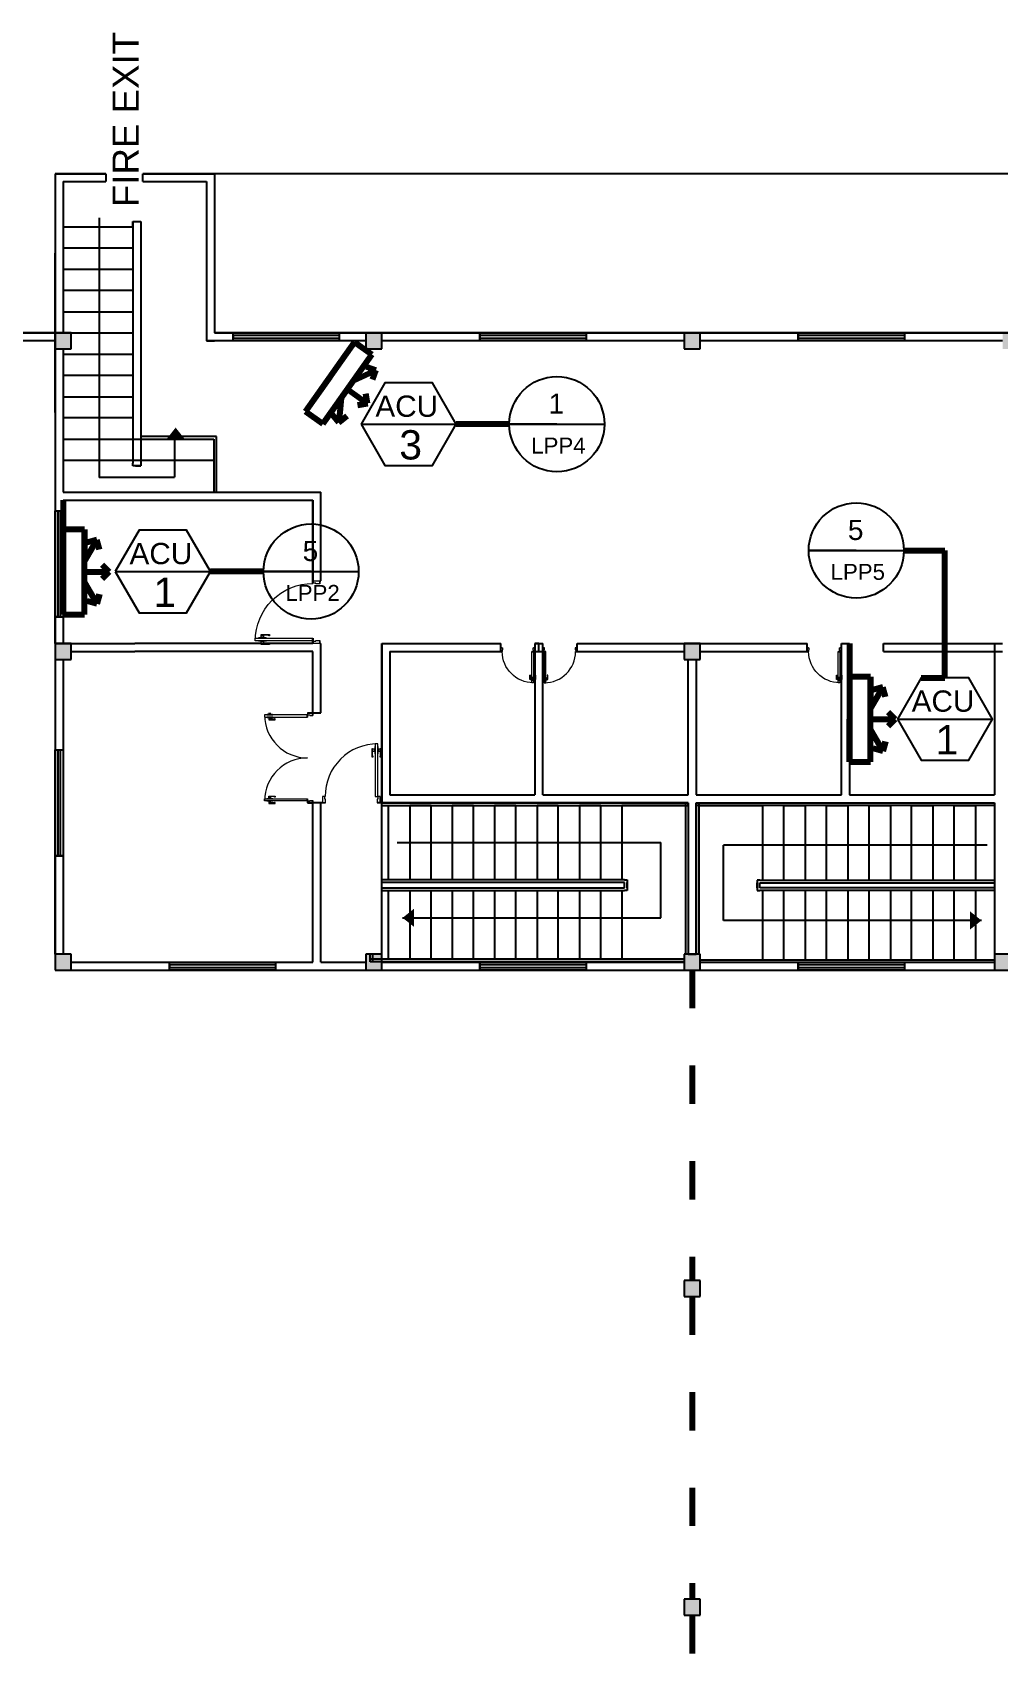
# Model space of a CAD drawing. Header units: millimetres. Extents: x 3339 to 2017737, y 4955 to 2748989.
# Drawn here: x 1644419 to 1662611, y 1700924 to 1731803 of the extents above; entities that cross this region are included whole.
import ezdxf

# ---------------------------------------------------------------- set-up
doc = ezdxf.new("R2010")
doc.units = ezdxf.units.MM
doc.header["$LTSCALE"] = 30
doc.linetypes.add('ACAD_ISO03W100', pattern=[30, 12, -18])
for name, color, linetype, lineweight in [('A-DETL-GENF', 92, 'Continuous', 13), ('A-DOOR', 31, 'Continuous', 13), ('T-WAL', 4, 'Continuous', 5)]:
    doc.layers.add(name, color=color, linetype=linetype, lineweight=lineweight)
doc.styles.get("Standard").update_dxf_attribs({"font": 'arial.ttf'})

# ---------------------------------------------------------------- blocks, each defined once
blk = doc.blocks.new('D4')
at = {"layer": 'A-DETL-GENF'}
for p, q in [((-1072, -29), (-1072, -112)), ((-1052, -29), (-1072, -29)), ((-1060, -41), (-1072, -30)), ((-1072, -112), (-1060, -112)), ((-1059, -112), (-1072, -112)), ((-1072, -112), (-1072, -150)), ((-1072, -150), (-1059, -150)), ((-1060, -112), (-1060, -41)), ((-1060, -41), (-1052, -41)), ((-1059, -150), (-1059, -112)), ((-1059, -115), (-1059, -147)), ((-1027, -115), (-1059, -115)), ((-1059, -147), (-1027, -147)), ((-1052, -41), (-1052, -29)), ((-1021, -74), (-1027, -80)), ((-1027, -80), (-1027, -182)), ((-1027, -147), (-1027, -115)), ((-1027, -182), (-1021, -188)), ((-1021, -188), (-1021, -74)), ((-974, -80), (-981, -74)), ((-981, -74), (-981, -188)), ((-981, -188), (-974, -182)), ((-974, -182), (-974, -80)), ((-943, -115), (-974, -115)), ((-974, -115), (-974, -147)), ((-974, -147), (-943, -147)), ((-930, -29), (-949, -29)), ((-949, -29), (-949, -41)), ((-949, -41), (-941, -41)), ((-943, -112), (-943, -150)), ((-930, -112), (-943, -112)), ((-943, -147), (-943, -115)), ((-943, -150), (-930, -150)), ((-941, -41), (-930, -30)), ((-941, -41), (-941, -112)), ((-941, -112), (-930, -112)), ((-930, -112), (-930, -29)), ((-930, -150), (-930, -112))]:
    blk.add_line(p, q, dxfattribs=at)
at = {"layer": 'A-DOOR', "lineweight": 18}
for p, q in [((-1059, 683), (-1024, 683)), ((-1014, 683), (-1059, 683)), ((-1059, 683), (-1059, 583)), ((-1059, 583), (-1024, 583)), ((-1024, 583), (-1024, 626)), ((-1024, 626), (-1014, 626)), ((-981, 583), (-1021, 583)), ((-1021, 583), (-1021, -231)), ((-1014, 626), (-1014, 683)), ((-981, -231), (-981, 583)), ((-169, 683), (-214, 683)), ((-214, 683), (-214, 626)), ((-214, 626), (-204, 626)), ((-204, 683), (-169, 683)), ((-204, 626), (-204, 583)), ((-204, 583), (-169, 583)), ((-169, 583), (-169, 683)), ((-1021, -231), (-981, -231))]:
    blk.add_line(p, q, dxfattribs=at)
at = {"layer": 'A-DOOR'}
blk.add_arc((-1021, 583), 814, 270, 0, dxfattribs=at)

msp = doc.modelspace()

# ---------------------------------------------------------------- hatches: boundary and pattern name
at = {"true_color": 0xf8d731}
h = msp.add_hatch(color=40, dxfattribs=at)
h.dxf.hatch_style = 1
h.paths.add_polyline_path([(1645144.084, 1726148.947), (1644994.084, 1726148.947), (1644844.084, 1726148.947), (1644844.084, 1725848.947), (1645144.084, 1725848.947)])
h.paths.add_polyline_path([(1650994.084, 1726148.947), (1650844.084, 1726148.947), (1650694.084, 1726148.947), (1650694.084, 1725998.947), (1650694.084, 1725848.947), (1650994.084, 1725848.947)])
h.paths.add_polyline_path([(1656994.084, 1726148.947), (1656844.084, 1726148.947), (1656694.084, 1726148.947), (1656694.084, 1725998.947), (1656694.084, 1725848.947), (1656994.084, 1725848.947)])
h.paths.add_polyline_path([(1656994.084, 1720298.947), (1656844.084, 1720298.947), (1656694.084, 1720298.947), (1656694.084, 1720148.947), (1656694.084, 1719998.947), (1656994.084, 1719998.947)])
h.paths.add_polyline_path([(1662994.084, 1726148.947), (1662844.084, 1726148.947), (1662694.084, 1726148.947), (1662694.084, 1725998.947), (1662694.084, 1725848.947), (1662994.084, 1725848.947)])
h.paths.add_polyline_path([(1668844.084, 1726148.947), (1668694.084, 1726148.947), (1668544.084, 1726148.947), (1668544.084, 1725998.947), (1668544.084, 1725848.947), (1668844.084, 1725848.947)])
h.paths.add_polyline_path([(1671994.084, 1726148.947), (1671844.084, 1726148.947), (1671694.084, 1726148.947), (1671694.084, 1725848.947), (1671994.084, 1725848.947)])
h.paths.add_polyline_path([(1677844.084, 1726148.947), (1677694.084, 1726148.947), (1677544.084, 1726148.947), (1677544.084, 1725998.947), (1677544.084, 1725848.947), (1677844.084, 1725848.947)])
h.paths.add_polyline_path([(1677844.084, 1720298.947), (1677694.084, 1720298.947), (1677544.084, 1720298.947), (1677544.084, 1720148.947), (1677544.084, 1719998.947), (1677844.084, 1719998.947)])
h.paths.add_polyline_path([(1668844.084, 1714448.947), (1668694.084, 1714448.947), (1668544.084, 1714448.947), (1668544.084, 1714298.947), (1668544.084, 1714148.947), (1668844.084, 1714148.947)])
h.paths.add_polyline_path([(1662844.084, 1714448.947), (1662694.084, 1714448.947), (1662544.084, 1714448.947), (1662544.084, 1714298.947), (1662544.084, 1714148.947), (1662844.084, 1714148.947)])
h.paths.add_polyline_path([(1656994.084, 1714448.947), (1656844.084, 1714448.947), (1656694.084, 1714448.947), (1656694.084, 1714148.947), (1656994.084, 1714148.947)])
h.paths.add_polyline_path([(1650994.084, 1714448.947), (1650844.084, 1714448.947), (1650694.084, 1714448.947), (1650694.084, 1714298.947), (1650694.084, 1714148.947), (1650994.084, 1714148.947)])
h.paths.add_polyline_path([(1645144.084, 1714448.947), (1644994.084, 1714448.947), (1644844.084, 1714448.947), (1644844.084, 1714298.947), (1644844.084, 1714148.947), (1645144.084, 1714148.947)])
h.paths.add_polyline_path([(1645144.084, 1720298.947), (1644994.084, 1720298.947), (1644844.084, 1720298.947), (1644844.084, 1720148.947), (1644844.084, 1719998.947), (1645144.084, 1719998.947)])
at = {"true_color": 0xcd2027}
h = msp.add_hatch(color=242, dxfattribs=at)
h.dxf.hatch_style = 1
h.paths.add_polyline_path([(1647111.465, 1724317.658), (1647111.465, 1724366.229), (1647281.465, 1724152.515), (1647111.465, 1724152.515)])
h.paths.add_polyline_path([(1647111.465, 1724366.229), (1647111.465, 1724317.658), (1647111.465, 1724152.515), (1646941.465, 1724152.515)])
h = msp.add_hatch(color=242, dxfattribs=at)
h.dxf.hatch_style = 1
h.paths.add_polyline_path([(1651436.942, 1715133.057), (1651388.371, 1715133.057), (1651602.085, 1714963.057), (1651602.085, 1715133.057)])
h.paths.add_polyline_path([(1651388.371, 1715133.057), (1651436.942, 1715133.057), (1651602.085, 1715133.057), (1651602.085, 1715303.057)])
h = msp.add_hatch(color=242, dxfattribs=at)
h.dxf.hatch_style = 1
h.paths.add_polyline_path([(1662246.751, 1715083.057), (1662295.323, 1715083.057), (1662081.608, 1714913.057), (1662081.608, 1715083.057)])
h.paths.add_polyline_path([(1662295.323, 1715083.057), (1662246.751, 1715083.057), (1662081.608, 1715083.057), (1662081.608, 1715253.057)])
at = {"lineweight": 211, "ltscale": 5, "true_color": 0xf8d731}
h = msp.add_hatch(color=40, dxfattribs=at)
h.dxf.hatch_style = 1
h.paths.add_polyline_path([(1656995.26, 1708298.947), (1656845.26, 1708298.947), (1656695.26, 1708298.947), (1656695.26, 1708148.947), (1656695.26, 1707998.947), (1656995.26, 1707998.947)])
h.paths.add_polyline_path([(1656996.437, 1702298.947), (1656846.437, 1702298.947), (1656696.437, 1702298.947), (1656696.437, 1702148.947), (1656696.437, 1701998.947), (1656996.437, 1701998.947)])
h.paths.add_polyline_path([(1656997.613, 1696298.947), (1656847.613, 1696298.947), (1656697.613, 1696298.947), (1656697.613, 1696148.947), (1656697.613, 1695998.947), (1656997.613, 1695998.947)])
h.paths.add_polyline_path([(1656998.789, 1690298.947), (1656848.789, 1690298.947), (1656698.789, 1690298.947), (1656698.789, 1690148.947), (1656698.789, 1689998.947), (1656998.789, 1689998.947)])
h.paths.add_polyline_path([(1656999.966, 1684298.947), (1656849.966, 1684298.947), (1656699.966, 1684298.947), (1656699.966, 1684148.947), (1656699.966, 1683998.947), (1656999.966, 1683998.947)])
h.paths.add_polyline_path([(1657001.142, 1678298.947), (1656851.142, 1678298.947), (1656701.142, 1678298.947), (1656701.142, 1678148.947), (1656701.142, 1677998.947), (1657001.142, 1677998.947)])
h.paths.add_polyline_path([(1657002.319, 1672298.947), (1656852.319, 1672298.947), (1656702.319, 1672298.947), (1656702.319, 1672148.947), (1656702.319, 1671998.947), (1657002.319, 1671998.947)])
h.paths.add_polyline_path([(1657003.495, 1666298.947), (1656853.495, 1666298.947), (1656703.495, 1666298.947), (1656703.495, 1665998.947), (1657003.495, 1665998.947)])

# ---------------------------------------------------------------- linework, layer by layer
for p, q in [((1645794.084, 1729148.947), (1644844.084, 1729148.947)), ((1644844.084, 1729148.947), (1644844.084, 1727648.947)), ((1644844.084, 1729148.947), (1645794.084, 1729148.947)), ((1644844.084, 1729148.947), (1645794.084, 1729148.947)), ((1644994.084, 1729148.947), (1645794.084, 1729148.947)), ((1644994.084, 1728998.947), (1644994.084, 1727648.947)), ((1644994.084, 1728998.947), (1645794.084, 1728998.947)), ((1645794.084, 1729148.947), (1645794.084, 1728998.947)), ((1666844.084, 1729148.947), (1646494.084, 1729148.947)), ((1646494.084, 1729148.947), (1646844.084, 1729148.947)), ((1646494.084, 1729148.947), (1647844.084, 1729148.947)), ((1646494.084, 1728998.947), (1646494.084, 1729148.947)), ((1646494.084, 1728998.947), (1647694.084, 1728998.947)), ((1647694.084, 1728998.947), (1647694.084, 1726148.947)), ((1647844.084, 1729148.947), (1647844.084, 1726148.947)), ((1644844.084, 1724648.947), (1644844.084, 1727648.947)), ((1644844.084, 1727648.947), (1644844.084, 1726148.947)), ((1644994.084, 1727648.947), (1644994.084, 1726148.947)), ((1645144.084, 1726148.947), (1635844.084, 1726148.947)), ((1641844.084, 1726148.947), (1644844.084, 1726148.947)), ((1644844.084, 1726148.947), (1644844.084, 1724648.947)), ((1644844.084, 1726148.947), (1645144.084, 1726148.947)), ((1644844.084, 1726148.947), (1644844.084, 1714148.947)), ((1644844.084, 1726148.947), (1644844.084, 1725848.947)), ((1645144.084, 1726148.947), (1644844.084, 1726148.947)), ((1644844.084, 1726148.947), (1644844.084, 1725998.947)), ((1644844.084, 1726148.947), (1644844.084, 1720148.947)), ((1644844.084, 1726148.947), (1644844.084, 1720298.947)), ((1644844.084, 1726148.947), (1644844.084, 1723148.947)), ((1645144.084, 1726148.947), (1644994.084, 1726148.947)), ((1645144.084, 1725848.947), (1645144.084, 1726148.947)), ((1645144.084, 1725998.947), (1645144.084, 1726148.947)), ((1647694.084, 1726148.947), (1647694.084, 1725998.947)), ((1665844.084, 1726148.947), (1647844.084, 1726148.947)), ((1647844.084, 1726148.947), (1650844.084, 1726148.947)), ((1650694.084, 1726148.947), (1650194.084, 1726148.947)), ((1650194.084, 1726148.947), (1650194.084, 1725998.947)), ((1650694.084, 1726148.947), (1650694.084, 1725848.947)), ((1650994.084, 1726148.947), (1650694.084, 1726148.947)), ((1650694.084, 1726148.947), (1650694.084, 1725998.947)), ((1650844.084, 1726148.947), (1656844.084, 1726148.947)), ((1650994.084, 1726148.947), (1650844.084, 1726148.947)), ((1650994.084, 1725848.947), (1650994.084, 1726148.947)), ((1650994.084, 1725998.947), (1650994.084, 1726148.947)), ((1650994.084, 1726148.947), (1652844.084, 1726148.947)), ((1652844.084, 1726148.947), (1652844.084, 1725998.947)), ((1656694.084, 1726148.947), (1656694.084, 1725848.947)), ((1656994.084, 1726148.947), (1656694.084, 1726148.947)), ((1656694.084, 1726148.947), (1656694.084, 1725998.947)), ((1656844.084, 1726148.947), (1662844.084, 1726148.947)), ((1656994.084, 1726148.947), (1656844.084, 1726148.947)), ((1656994.084, 1725848.947), (1656994.084, 1726148.947)), ((1656994.084, 1725998.947), (1656994.084, 1726148.947)), ((1656994.084, 1726148.947), (1658844.084, 1726148.947)), ((1658844.084, 1726148.947), (1658844.084, 1725998.947)), ((1644844.084, 1725998.947), (1641994.084, 1725998.947)), ((1644844.084, 1725848.947), (1645144.084, 1725848.947)), ((1644994.084, 1725848.947), (1644994.084, 1723148.947)), ((1650694.084, 1725998.947), (1647694.084, 1725998.947)), ((1647694.084, 1725998.947), (1647844.084, 1725998.947)), ((1650694.084, 1725848.947), (1650994.084, 1725848.947)), ((1656694.084, 1725998.947), (1650994.084, 1725998.947)), ((1656694.084, 1725848.947), (1656994.084, 1725848.947)), ((1662694.084, 1725998.947), (1656994.084, 1725998.947)), ((1650605.369, 1724431.004), (1652398.959, 1724431.004)), ((1654295.229, 1724431.004), (1653395.229, 1724431.004)), ((1653395.229, 1724431.004), (1655195.229, 1724431.004)), ((1654295.229, 1724431.004), (1654295.229, 1724431.004)), ((1644994.084, 1723148.947), (1648844.084, 1723148.947)), ((1648844.084, 1723148.947), (1649844.084, 1723148.947)), ((1649844.084, 1721481.469), (1649844.084, 1723148.947)), ((1644994.084, 1722998.947), (1644994.084, 1720298.947)), ((1644994.084, 1722998.947), (1648844.084, 1722998.947)), ((1644994.084, 1722998.947), (1644994.084, 1720298.947)), ((1648844.084, 1722998.947), (1649694.084, 1722998.947)), ((1649694.084, 1721430.979), (1649694.084, 1722998.947)), ((1649694.084, 1722998.947), (1649694.084, 1721430.979)), ((1659936.349, 1722051.668), (1659036.349, 1722051.668)), ((1659036.349, 1722051.668), (1660836.349, 1722051.668)), ((1659936.349, 1722051.668), (1659936.349, 1722051.668)), ((1645972.462, 1721655.274), (1647766.052, 1721655.274)), ((1649662.322, 1721655.274), (1648762.322, 1721655.274)), ((1648762.322, 1721655.274), (1650562.322, 1721655.274)), ((1649662.322, 1721655.274), (1649662.322, 1721655.274)), ((1649826.951, 1721481.469), (1649844.084, 1721481.469)), ((1644844.084, 1720298.947), (1644844.084, 1720798.947)), ((1644844.084, 1720798.947), (1644994.084, 1720798.947)), ((1644844.084, 1720298.947), (1646344.084, 1720298.947)), ((1644844.084, 1720298.947), (1644844.084, 1719998.947)), ((1645144.084, 1720298.947), (1644844.084, 1720298.947)), ((1644844.084, 1720298.947), (1644844.084, 1720148.947)), ((1645144.084, 1720298.947), (1644994.084, 1720298.947)), ((1645144.084, 1719998.947), (1645144.084, 1720298.947)), ((1645144.084, 1720148.947), (1645144.084, 1720298.947)), ((1649694.084, 1720298.947), (1646344.084, 1720298.947)), ((1649694.084, 1720298.947), (1649694.084, 1720402.584)), ((1649694.084, 1720402.584), (1649694.084, 1720298.947)), ((1649826.951, 1720298.947), (1649844.084, 1720298.947)), ((1649844.084, 1718991.131), (1649844.084, 1720298.947)), ((1650994.084, 1714298.947), (1650994.084, 1720298.947)), ((1650994.084, 1720298.947), (1653237.252, 1720298.947)), ((1650994.084, 1720298.947), (1650994.084, 1717298.947)), ((1651144.084, 1720298.947), (1653237.252, 1720298.947)), ((1653237.252, 1720148.947), (1653237.252, 1720298.947)), ((1653881.084, 1720298.947), (1654031.084, 1720298.947)), ((1653881.084, 1720298.947), (1653994.084, 1720298.947)), ((1653956.084, 1720298.947), (1653881.084, 1720298.947)), ((1653881.084, 1720298.947), (1653881.084, 1717448.947)), ((1653956.084, 1720148.947), (1653956.084, 1720298.947)), ((1654031.084, 1717448.947), (1654031.084, 1720298.947)), ((1654674.915, 1720298.947), (1659010.655, 1720298.947)), ((1654674.915, 1720148.947), (1654674.915, 1720298.947)), ((1656694.084, 1720298.947), (1656694.084, 1719998.947)), ((1656994.084, 1720298.947), (1656694.084, 1720298.947)), ((1656694.084, 1720298.947), (1656694.084, 1720148.947)), ((1656994.084, 1720298.947), (1656844.084, 1720298.947)), ((1656994.084, 1719998.947), (1656994.084, 1720298.947)), ((1656994.084, 1720148.947), (1656994.084, 1720298.947)), ((1659010.655, 1720148.947), (1659010.655, 1720298.947)), ((1659656.084, 1720298.947), (1659806.084, 1720298.947)), ((1659656.084, 1717448.947), (1659656.084, 1720298.947)), ((1659731.084, 1720298.947), (1659806.084, 1720298.947)), ((1659806.084, 1720298.947), (1659806.084, 1717498.947)), ((1660448.318, 1720298.947), (1662694.084, 1720298.947)), ((1660448.318, 1720148.947), (1660448.318, 1720298.947)), ((1662544.084, 1720298.947), (1662544.084, 1717448.947)), ((1644844.084, 1719998.947), (1645144.084, 1719998.947)), ((1644994.084, 1719998.947), (1644994.084, 1714448.947)), ((1645144.084, 1720148.947), (1646344.084, 1720148.947)), ((1649694.084, 1720148.947), (1646344.084, 1720148.947)), ((1649694.084, 1718946.443), (1649694.084, 1720148.947)), ((1651144.084, 1720148.947), (1653264.742, 1720148.947)), ((1651144.084, 1720148.947), (1651144.084, 1717448.947)), ((1653824.658, 1720148.947), (1654087.509, 1720148.947)), ((1654647.425, 1720148.947), (1656694.084, 1720148.947)), ((1656694.084, 1719998.947), (1656994.084, 1719998.947)), ((1656769.084, 1717448.947), (1656769.084, 1719998.947)), ((1656919.084, 1719998.947), (1656919.084, 1717448.947)), ((1656994.084, 1720148.947), (1659038.145, 1720148.947)), ((1659598.061, 1720148.947), (1659656.084, 1720148.947)), ((1660448.318, 1720148.947), (1662694.084, 1720148.947)), ((1649593.216, 1718913.671), (1649593.216, 1718953.394)), ((1649594.777, 1718991.131), (1649694.084, 1718991.131)), ((1649694.084, 1718991.131), (1649844.084, 1718991.131)), ((1660710.477, 1718876.395), (1662504.067, 1718876.395)), ((1649593.216, 1718145.037), (1649593.216, 1718145.04)), ((1659806.084, 1717498.947), (1659806.084, 1717498.947)), ((1659806.084, 1717498.947), (1659806.084, 1717448.947)), ((1649593.216, 1717336.683), (1649593.216, 1717376.406)), ((1649594.777, 1717298.947), (1649694.084, 1717298.947)), ((1649881.228, 1717298.947), (1649594.777, 1717298.947)), ((1649694.084, 1714298.947), (1649694.084, 1717343.635)), ((1649844.084, 1714298.947), (1649844.084, 1717298.947)), ((1650994.084, 1717298.947), (1656769.084, 1717298.947)), ((1651144.084, 1717448.947), (1653881.084, 1717448.947)), ((1651144.084, 1717448.947), (1653881.084, 1717448.947)), ((1653881.084, 1717298.947), (1654031.084, 1717298.947)), ((1654031.084, 1717448.947), (1656769.084, 1717448.947)), ((1656769.084, 1717298.947), (1656769.084, 1714448.947)), ((1656919.084, 1717448.947), (1659656.084, 1717448.947)), ((1656919.084, 1717448.947), (1659656.084, 1717448.947)), ((1656919.084, 1717298.947), (1662544.084, 1717298.947)), ((1656919.084, 1714448.947), (1656919.084, 1717298.947)), ((1659806.084, 1717448.947), (1662544.084, 1717448.947)), ((1662544.084, 1717298.947), (1662544.084, 1714298.947)), ((1644844.084, 1714448.947), (1644844.084, 1716298.947)), ((1644844.084, 1716298.947), (1644994.084, 1716298.947)), ((1644844.084, 1714448.947), (1644844.084, 1714148.947)), ((1645144.084, 1714448.947), (1644844.084, 1714448.947)), ((1644844.084, 1714448.947), (1644844.084, 1714298.947)), ((1645144.084, 1714448.947), (1644994.084, 1714448.947)), ((1645144.084, 1714148.947), (1645144.084, 1714448.947)), ((1645144.084, 1714298.947), (1645144.084, 1714448.947)), ((1650694.084, 1714448.947), (1650694.084, 1714148.947)), ((1650994.084, 1714448.947), (1650694.084, 1714448.947)), ((1650694.084, 1714448.947), (1650694.084, 1714298.947)), ((1650994.084, 1714448.947), (1650844.084, 1714448.947)), ((1650994.084, 1714148.947), (1650994.084, 1714448.947)), ((1650994.084, 1714298.947), (1650994.084, 1714448.947)), ((1656694.084, 1714448.947), (1656694.084, 1714148.947)), ((1656694.084, 1714448.947), (1656694.084, 1714148.947)), ((1656994.084, 1714448.947), (1656694.084, 1714448.947)), ((1656694.084, 1714448.947), (1656694.084, 1714298.947)), ((1656769.084, 1714448.947), (1656919.084, 1714448.947)), ((1656994.084, 1714448.947), (1656844.084, 1714448.947)), ((1656994.084, 1714148.947), (1656994.084, 1714448.947)), ((1656994.084, 1714298.947), (1656994.084, 1714448.947)), ((1662544.084, 1714448.947), (1662544.084, 1714148.947)), ((1662844.084, 1714448.947), (1662544.084, 1714448.947)), ((1662544.084, 1714448.947), (1662544.084, 1714298.947)), ((1644844.084, 1714148.947), (1668844.084, 1714148.947)), ((1644844.084, 1714148.947), (1645144.084, 1714148.947)), ((1644844.084, 1714148.947), (1649844.084, 1714148.947)), ((1644844.084, 1714148.947), (1650844.084, 1714148.947)), ((1644844.084, 1714148.947), (1650994.084, 1714148.947)), ((1645144.084, 1714298.947), (1649694.084, 1714298.947)), ((1645144.084, 1714148.947), (1646994.084, 1714148.947)), ((1646994.084, 1714148.947), (1646994.084, 1714298.947)), ((1649844.084, 1714298.947), (1650694.084, 1714298.947)), ((1650694.084, 1714148.947), (1650994.084, 1714148.947)), ((1650994.084, 1714298.947), (1656694.084, 1714298.947)), ((1650994.084, 1714298.947), (1652844.084, 1714298.947)), ((1652844.084, 1714298.947), (1652844.084, 1714148.947)), ((1656694.084, 1714148.947), (1656994.084, 1714148.947)), ((1656994.084, 1714298.947), (1662544.084, 1714298.947)), ((1656994.084, 1714298.947), (1658844.084, 1714298.947)), ((1658844.084, 1714298.947), (1658844.084, 1714148.947)), ((1662544.084, 1714148.947), (1662844.084, 1714148.947))]:
    msp.add_line(p, q)
at = {"color": 242, "true_color": 0xcd2027}
for p, q in [((1645672.521, 1728317.93), (1645672.521, 1723428.876)), ((1645002.521, 1728147.93), (1646302.521, 1728147.93)), ((1646302.521, 1728247.93), (1646302.521, 1723697.93)), ((1646302.521, 1728147.93), (1646302.521, 1728247.93)), ((1646302.521, 1728247.93), (1646452.521, 1728247.93)), ((1646302.521, 1728247.93), (1646452.521, 1728247.93)), ((1646452.521, 1728247.93), (1646452.521, 1723647.93)), ((1646302.521, 1727747.93), (1645002.521, 1727747.93)), ((1645002.521, 1727347.93), (1646302.521, 1727347.93)), ((1646302.521, 1726947.93), (1645002.521, 1726947.93)), ((1645002.521, 1726547.93), (1646302.521, 1726547.93)), ((1646302.521, 1726147.93), (1645002.521, 1726147.93)), ((1645002.521, 1725747.93), (1646302.521, 1725747.93)), ((1646302.521, 1725347.93), (1645002.521, 1725347.93)), ((1645002.521, 1724947.93), (1646302.521, 1724947.93)), ((1646302.521, 1724547.93), (1645002.521, 1724547.93)), ((1645002.521, 1724147.93), (1647832.521, 1724147.93)), ((1647882.521, 1724197.93), (1646452.521, 1724197.93)), ((1647086.993, 1724152.079), (1647086.993, 1723431.042)), ((1647832.521, 1724147.93), (1647832.521, 1723147.93)), ((1647882.521, 1723147.93), (1647882.521, 1724197.93)), ((1647832.521, 1723747.93), (1645002.521, 1723747.93)), ((1646302.521, 1723647.93), (1646302.521, 1723697.93)), ((1646352.521, 1723647.93), (1646302.521, 1723647.93)), ((1646352.521, 1723647.93), (1646452.521, 1723647.93)), ((1646452.521, 1723647.93), (1646352.521, 1723647.93)), ((1647086.993, 1723429.277), (1645671.173, 1723429.277)), ((1647832.521, 1723147.93), (1647882.521, 1723147.93)), ((1656769.084, 1717298.947), (1650909.911, 1717298.947)), ((1656769.084, 1717298.947), (1650909.911, 1717298.947)), ((1650994.084, 1717248.994), (1656769.084, 1717248.994)), ((1651124.363, 1715850.302), (1651124.363, 1717248.994)), ((1651923.615, 1717248.994), (1651523.989, 1717248.994)), ((1651523.989, 1717248.994), (1651523.989, 1715850.302)), ((1651923.615, 1715850.302), (1651923.615, 1717248.994)), ((1652722.868, 1717248.994), (1652323.242, 1717248.994)), ((1652323.242, 1717248.994), (1652323.242, 1715850.302)), ((1652722.868, 1715850.302), (1652722.868, 1717248.994)), ((1653522.12, 1717248.994), (1653122.494, 1717248.994)), ((1653122.494, 1717248.994), (1653122.494, 1715850.302)), ((1653522.12, 1715850.302), (1653522.12, 1717248.994)), ((1654321.373, 1717248.994), (1653921.747, 1717248.994)), ((1653921.747, 1717248.994), (1653921.747, 1715850.302)), ((1654321.373, 1715850.302), (1654321.373, 1717248.994)), ((1655120.625, 1717248.994), (1654720.999, 1717248.994)), ((1654720.999, 1717248.994), (1654720.999, 1715850.302)), ((1655120.625, 1715850.302), (1655120.625, 1717248.994)), ((1656719.13, 1717248.994), (1655520.252, 1717248.994)), ((1655520.252, 1717248.994), (1655520.252, 1715850.302)), ((1656719.13, 1717298.947), (1656719.13, 1714448.947)), ((1656769.084, 1717248.994), (1656769.084, 1717298.947)), ((1656769.084, 1717298.947), (1656769.084, 1714448.947)), ((1656919.084, 1717298.947), (1662544.084, 1717298.947)), ((1656919.084, 1717248.947), (1656919.084, 1717298.947)), ((1656919.084, 1717298.947), (1662544.084, 1717298.947)), ((1656919.084, 1717298.947), (1656919.084, 1714448.947)), ((1662544.084, 1717248.817), (1656919.084, 1717248.817)), ((1656969.213, 1717298.947), (1656969.213, 1714448.947)), ((1656969.213, 1717248.817), (1658172.324, 1717248.817)), ((1658172.324, 1717248.817), (1658172.324, 1715845.188)), ((1658573.361, 1715845.188), (1658573.361, 1717248.817)), ((1658573.361, 1717248.817), (1658974.398, 1717248.817)), ((1658974.398, 1717248.817), (1658974.398, 1715845.188)), ((1659375.435, 1715845.188), (1659375.435, 1717248.817)), ((1659375.435, 1717248.817), (1659776.471, 1717248.817)), ((1659776.471, 1717248.817), (1659776.471, 1715845.188)), ((1660177.508, 1715845.188), (1660177.508, 1717248.817)), ((1660177.508, 1717248.817), (1660578.545, 1717248.817)), ((1660578.545, 1717248.817), (1660578.545, 1715845.188)), ((1660979.582, 1715845.188), (1660979.582, 1717248.817)), ((1660979.582, 1717248.817), (1661380.619, 1717248.817)), ((1661380.619, 1717248.817), (1661380.619, 1715845.188)), ((1661781.656, 1715845.188), (1661781.656, 1717248.817)), ((1661781.656, 1717248.817), (1662182.693, 1717248.817)), ((1662182.693, 1717248.817), (1662182.693, 1715845.188)), ((1651282.521, 1716548.876), (1656171.574, 1716548.876)), ((1656171.574, 1716548.876), (1656251.173, 1716548.876)), ((1656251.173, 1715133.057), (1656251.173, 1716548.876)), ((1657432.521, 1715083.057), (1657432.521, 1716498.876)), ((1657512.12, 1716498.876), (1657432.521, 1716498.876)), ((1662401.173, 1716498.876), (1657512.12, 1716498.876)), ((1655570.205, 1715850.302), (1650994.084, 1715850.302)), ((1655570.205, 1715800.348), (1650994.084, 1715800.348)), ((1650994.084, 1715700.442), (1655570.205, 1715700.442)), ((1650994.084, 1715650.488), (1655570.205, 1715650.488)), ((1651124.363, 1714351.703), (1651124.363, 1715650.488)), ((1651523.989, 1715650.488), (1651523.989, 1714351.703)), ((1651923.615, 1714351.703), (1651923.615, 1715650.488)), ((1652323.242, 1715650.488), (1652323.242, 1714351.703)), ((1652722.868, 1714351.703), (1652722.868, 1715650.488)), ((1653122.494, 1715650.488), (1653122.494, 1714351.703)), ((1653522.12, 1714351.703), (1653522.12, 1715650.488)), ((1653921.747, 1715650.488), (1653921.747, 1714351.703)), ((1654321.373, 1714351.703), (1654321.373, 1715650.488)), ((1654720.999, 1715650.488), (1654720.999, 1714351.703)), ((1655120.625, 1714351.703), (1655120.625, 1715650.488)), ((1655520.252, 1715650.488), (1655520.252, 1714351.703)), ((1655570.205, 1715850.302), (1655620.158, 1715850.302)), ((1655570.205, 1715700.442), (1655570.205, 1715800.348)), ((1655620.158, 1715650.488), (1655570.205, 1715650.488)), ((1655620.158, 1715850.302), (1655620.158, 1715800.348)), ((1655620.158, 1715700.442), (1655620.158, 1715800.348)), ((1655620.158, 1715800.348), (1655620.158, 1715700.442)), ((1655620.158, 1715700.442), (1655620.158, 1715650.488)), ((1658122.194, 1715845.188), (1658072.065, 1715845.188)), ((1658072.065, 1715845.188), (1658072.065, 1715795.058)), ((1658072.065, 1715694.799), (1658072.065, 1715795.058)), ((1658072.065, 1715795.058), (1658072.065, 1715694.799)), ((1658072.065, 1715694.799), (1658072.065, 1715644.67)), ((1658072.065, 1715644.67), (1658122.194, 1715644.67)), ((1658122.194, 1715845.188), (1662544.084, 1715845.188)), ((1658122.194, 1715694.799), (1658122.194, 1715795.058)), ((1658122.194, 1715795.058), (1662544.084, 1715795.058)), ((1662544.084, 1715694.799), (1658122.194, 1715694.799)), ((1662544.084, 1715644.67), (1658122.194, 1715644.67)), ((1658172.324, 1715644.67), (1658172.324, 1714341.3)), ((1658573.361, 1714341.3), (1658573.361, 1715644.67)), ((1658974.398, 1715644.67), (1658974.398, 1714341.3)), ((1659375.435, 1714341.3), (1659375.435, 1715644.67)), ((1659776.471, 1715644.67), (1659776.471, 1714341.3)), ((1660177.508, 1714341.3), (1660177.508, 1715644.67)), ((1660578.545, 1715644.67), (1660578.545, 1714341.3)), ((1660979.582, 1714341.3), (1660979.582, 1715644.67)), ((1661380.619, 1715644.67), (1661380.619, 1714341.3)), ((1661781.656, 1714341.3), (1661781.656, 1715644.67)), ((1662182.693, 1715644.67), (1662182.693, 1714341.3)), ((1651388.371, 1715133.057), (1656251.173, 1715133.057)), ((1662295.323, 1715083.057), (1657432.521, 1715083.057)), ((1650774.69, 1714301.75), (1650774.69, 1714448.947)), ((1650824.643, 1714301.75), (1650824.643, 1714448.947)), ((1656694.084, 1714351.703), (1650774.69, 1714351.703)), ((1656694.084, 1714301.75), (1650774.69, 1714301.75)), ((1651523.989, 1714351.703), (1651124.363, 1714351.703)), ((1652323.242, 1714351.703), (1651923.615, 1714351.703)), ((1653122.494, 1714351.703), (1652722.868, 1714351.703)), ((1653921.747, 1714351.703), (1653522.12, 1714351.703)), ((1654720.999, 1714351.703), (1654321.373, 1714351.703)), ((1655520.252, 1714351.703), (1655120.625, 1714351.703)), ((1656994.084, 1714341.3), (1662544.084, 1714341.3)), ((1658172.324, 1714341.3), (1658573.361, 1714341.3)), ((1658974.398, 1714341.3), (1659375.435, 1714341.3)), ((1659776.471, 1714341.3), (1660177.508, 1714341.3)), ((1660578.545, 1714341.3), (1660979.582, 1714341.3)), ((1661380.619, 1714341.3), (1661781.656, 1714341.3)), ((1662182.693, 1714341.3), (1662544.084, 1714341.3))]:
    msp.add_line(p, q, dxfattribs=at)
at = {"color": 9, "true_color": 0xafd9aa}
for p, q in [((1648194.084, 1725998.947), (1648194.084, 1726148.947)), ((1648194.084, 1726148.947), (1650194.084, 1726148.947)), ((1650194.084, 1726148.947), (1650194.084, 1725998.947)), ((1650194.084, 1726148.947), (1650194.084, 1726098.947)), ((1652844.084, 1725998.947), (1652844.084, 1726148.947)), ((1652844.084, 1726148.947), (1654844.084, 1726148.947)), ((1654844.084, 1726148.947), (1654844.084, 1725998.947)), ((1654844.084, 1726148.947), (1654844.084, 1726098.947)), ((1658844.084, 1725998.947), (1658844.084, 1726148.947)), ((1658844.084, 1726148.947), (1660844.084, 1726148.947)), ((1660844.084, 1726148.947), (1660844.084, 1725998.947)), ((1660844.084, 1726148.947), (1660844.084, 1726098.947)), ((1650194.084, 1726098.947), (1648194.084, 1726098.947)), ((1648194.084, 1726098.947), (1648194.084, 1726048.947)), ((1648194.084, 1726048.947), (1650194.084, 1726048.947)), ((1649194.084, 1725998.947), (1648194.084, 1725998.947)), ((1650194.084, 1725998.947), (1649194.084, 1725998.947)), ((1654844.084, 1726098.947), (1652844.084, 1726098.947)), ((1652844.084, 1726098.947), (1652844.084, 1726048.947)), ((1652844.084, 1726048.947), (1654844.084, 1726048.947)), ((1653844.084, 1725998.947), (1652844.084, 1725998.947)), ((1654844.084, 1725998.947), (1653844.084, 1725998.947)), ((1660844.084, 1726098.947), (1658844.084, 1726098.947)), ((1658844.084, 1726098.947), (1658844.084, 1726048.947)), ((1658844.084, 1726048.947), (1660844.084, 1726048.947)), ((1659844.084, 1725998.947), (1658844.084, 1725998.947)), ((1660844.084, 1725998.947), (1659844.084, 1725998.947)), ((1644844.084, 1722798.947), (1644994.084, 1722798.947)), ((1644844.084, 1720798.947), (1644844.084, 1722798.947)), ((1644844.084, 1722798.947), (1644894.084, 1722798.947)), ((1644894.084, 1722798.947), (1644894.084, 1720798.947)), ((1644944.084, 1720798.947), (1644944.084, 1722798.947)), ((1644994.084, 1722798.947), (1644994.084, 1721798.947)), ((1644994.084, 1721798.947), (1644994.084, 1720798.947)), ((1644994.084, 1720798.947), (1644844.084, 1720798.947)), ((1644894.084, 1720798.947), (1644944.084, 1720798.947)), ((1644844.084, 1718298.947), (1644994.084, 1718298.947)), ((1644844.084, 1716298.947), (1644844.084, 1718298.947)), ((1644844.084, 1718298.947), (1644894.084, 1718298.947)), ((1644894.084, 1718298.947), (1644894.084, 1716298.947)), ((1644944.084, 1716298.947), (1644944.084, 1718298.947)), ((1644994.084, 1718298.947), (1644994.084, 1717298.947)), ((1644994.084, 1717298.947), (1644994.084, 1716298.947)), ((1644994.084, 1716298.947), (1644844.084, 1716298.947)), ((1644894.084, 1716298.947), (1644944.084, 1716298.947)), ((1646994.084, 1714148.947), (1646994.084, 1714298.947)), ((1646994.084, 1714298.947), (1648994.084, 1714298.947)), ((1648994.084, 1714248.947), (1646994.084, 1714248.947)), ((1646994.084, 1714248.947), (1646994.084, 1714198.947)), ((1646994.084, 1714198.947), (1648994.084, 1714198.947)), ((1647994.084, 1714148.947), (1646994.084, 1714148.947)), ((1648994.084, 1714148.947), (1647994.084, 1714148.947)), ((1648994.084, 1714298.947), (1648994.084, 1714148.947)), ((1648994.084, 1714298.947), (1648994.084, 1714248.947)), ((1652844.084, 1714148.947), (1652844.084, 1714298.947)), ((1652844.084, 1714298.947), (1654844.084, 1714298.947)), ((1654844.084, 1714248.947), (1652844.084, 1714248.947)), ((1652844.084, 1714248.947), (1652844.084, 1714198.947)), ((1652844.084, 1714198.947), (1654844.084, 1714198.947)), ((1653844.084, 1714148.947), (1652844.084, 1714148.947)), ((1654844.084, 1714148.947), (1653844.084, 1714148.947)), ((1654844.084, 1714298.947), (1654844.084, 1714148.947)), ((1654844.084, 1714298.947), (1654844.084, 1714248.947)), ((1658844.084, 1714148.947), (1658844.084, 1714298.947)), ((1658844.084, 1714298.947), (1660844.084, 1714298.947)), ((1660844.084, 1714248.947), (1658844.084, 1714248.947)), ((1658844.084, 1714248.947), (1658844.084, 1714198.947)), ((1658844.084, 1714198.947), (1660844.084, 1714198.947)), ((1659844.084, 1714148.947), (1658844.084, 1714148.947)), ((1660844.084, 1714148.947), (1659844.084, 1714148.947)), ((1660844.084, 1714298.947), (1660844.084, 1714148.947)), ((1660844.084, 1714298.947), (1660844.084, 1714248.947))]:
    msp.add_line(p, q, dxfattribs=at)
at = {"lineweight": 211, "ltscale": 5}
for p, q in [((1650483.466, 1725972.635), (1649559.038, 1724666.713)), ((1650809.946, 1725741.528), (1650483.466, 1725972.635)), ((1649885.518, 1724435.606), (1650809.946, 1725741.528)), ((1650809.946, 1725741.528), (1650463.286, 1725251.807)), ((1650886.552, 1725446.544), (1650709.979, 1725511.838)), ((1649559.038, 1724666.713), (1650021.252, 1725319.674)), ((1650463.286, 1725251.807), (1650765.618, 1725390.905)), ((1650765.618, 1725390.905), (1650886.552, 1725446.544)), ((1650821.258, 1725269.972), (1650886.552, 1725446.544)), ((1649885.518, 1724435.606), (1650347.732, 1725088.567)), ((1650232.179, 1724925.326), (1650201.475, 1724593.95)), ((1650347.732, 1725088.567), (1650619.361, 1724896.288)), ((1650619.361, 1724896.288), (1650728.012, 1724819.376)), ((1650728.012, 1724819.376), (1650696.272, 1725004.939)), ((1649559.038, 1724666.713), (1649885.518, 1724435.606)), ((1650189.193, 1724461.399), (1650068.924, 1724606.231)), ((1650201.475, 1724593.95), (1650189.193, 1724461.399)), ((1650189.193, 1724461.399), (1650334.025, 1724581.668)), ((1650334.025, 1724581.668), (1650189.193, 1724461.399)), ((1650728.012, 1724819.376), (1650542.449, 1724787.636)), ((1650542.449, 1724787.636), (1650728.012, 1724819.376)), ((1653398.959, 1724431.004), (1652398.959, 1724431.004)), ((1644994.084, 1722998.947), (1644994.084, 1721648.947)), ((1645394.084, 1722448.947), (1644994.084, 1722448.947)), ((1644994.084, 1722448.947), (1644994.084, 1720848.947)), ((1645394.084, 1720848.947), (1645394.084, 1722448.947)), ((1645394.084, 1722448.947), (1645394.084, 1721848.947)), ((1645394.084, 1721848.947), (1645560.482, 1722137.157)), ((1645627.041, 1722252.441), (1645445.198, 1722203.716)), ((1645560.482, 1722137.157), (1645627.041, 1722252.441)), ((1645675.766, 1722070.598), (1645627.041, 1722252.441)), ((1660836.349, 1722051.668), (1661606.875, 1722051.668)), ((1661606.875, 1720324.985), (1661606.875, 1722051.668)), ((1644994.084, 1720848.947), (1644994.084, 1721648.947)), ((1645394.084, 1721648.947), (1645726.88, 1721648.947)), ((1645394.084, 1720848.947), (1645394.084, 1721648.947)), ((1645859.998, 1721648.947), (1645726.88, 1721782.065)), ((1645726.88, 1721648.947), (1645859.998, 1721648.947)), ((1645859.998, 1721648.947), (1645726.88, 1721515.828)), ((1645726.88, 1721515.828), (1645859.998, 1721648.947)), ((1648766.052, 1721655.274), (1647766.052, 1721655.274)), ((1645394.084, 1721448.947), (1645560.482, 1721160.737)), ((1645627.041, 1721045.453), (1645675.766, 1721227.296)), ((1645675.766, 1721227.296), (1645627.041, 1721045.453)), ((1645627.041, 1721045.453), (1645445.198, 1721094.178)), ((1645560.482, 1721160.737), (1645627.041, 1721045.453)), ((1644994.084, 1720848.947), (1645394.084, 1720848.947)), ((1659806.084, 1720298.947), (1659806.084, 1718873.947)), ((1661606.875, 1719653.043), (1661606.875, 1720324.985)), ((1660206.084, 1719673.947), (1659806.084, 1719673.947)), ((1659806.084, 1719673.947), (1659806.084, 1718073.947)), ((1660206.084, 1718073.947), (1660206.084, 1719673.947)), ((1660206.084, 1719673.947), (1660206.084, 1719073.947)), ((1661158.875, 1719653.043), (1661606.875, 1719653.043)), ((1660206.084, 1719073.947), (1660372.482, 1719362.157)), ((1660439.041, 1719477.441), (1660257.198, 1719428.716)), ((1660372.482, 1719362.157), (1660439.041, 1719477.441)), ((1660487.766, 1719295.598), (1660439.041, 1719477.441)), ((1659806.084, 1718073.947), (1659806.084, 1718873.947)), ((1660206.084, 1718873.947), (1660538.88, 1718873.947)), ((1660206.084, 1718073.947), (1660206.084, 1718873.947)), ((1660671.998, 1718873.947), (1660538.88, 1719007.065)), ((1660538.88, 1718873.947), (1660671.998, 1718873.947)), ((1660671.998, 1718873.947), (1660538.88, 1718740.828)), ((1660538.88, 1718740.828), (1660671.998, 1718873.947)), ((1660206.084, 1718673.947), (1660372.482, 1718385.737)), ((1660439.041, 1718270.453), (1660487.766, 1718452.296)), ((1660487.766, 1718452.296), (1660439.041, 1718270.453)), ((1660439.041, 1718270.453), (1660257.198, 1718319.178)), ((1660372.482, 1718385.737), (1660439.041, 1718270.453)), ((1659806.084, 1718073.947), (1660206.084, 1718073.947))]:
    msp.add_line(p, q, dxfattribs=at)
at = {"ltscale": 2}
msp.add_line((1656694.084, 1714148.947), (1656844.084, 1714148.947), dxfattribs=at)
at = {"linetype": 'ACAD_ISO03W100', "lineweight": 200, "ltscale": 2}
for p, q in [((1656844.084, 1714148.947), (1656845.231, 1708298.947)), ((1656845.289, 1707998.947), (1656846.407, 1702298.947)), ((1656846.466, 1701998.947), (1656847.584, 1696298.947))]:
    msp.add_line(p, q, dxfattribs=at)
at = {"lineweight": -3, "ltscale": 2}
for p, q in [((1656695.26, 1708298.947), (1656695.26, 1707998.947)), ((1656995.26, 1708298.947), (1656695.26, 1708298.947)), ((1656695.26, 1708298.947), (1656695.26, 1708148.947)), ((1656995.26, 1708298.947), (1656845.26, 1708298.947)), ((1656995.26, 1707998.947), (1656995.26, 1708298.947)), ((1656995.26, 1708148.947), (1656995.26, 1708298.947)), ((1656695.26, 1707998.947), (1656995.26, 1707998.947)), ((1656696.437, 1702298.947), (1656696.437, 1701998.947)), ((1656996.437, 1702298.947), (1656696.437, 1702298.947)), ((1656696.437, 1702298.947), (1656696.437, 1702148.947)), ((1656996.437, 1702298.947), (1656846.437, 1702298.947)), ((1656996.437, 1701998.947), (1656996.437, 1702298.947)), ((1656996.437, 1702148.947), (1656996.437, 1702298.947)), ((1656696.437, 1701998.947), (1656996.437, 1701998.947))]:
    msp.add_line(p, q, dxfattribs=at)
for points in [[(1650605.369, 1724431.004), (1651053.767, 1723654.357), (1651950.562, 1723654.357), (1652398.959, 1724431.004), (1651950.562, 1725207.652), (1651053.767, 1725207.652)], [(1645972.462, 1721655.274), (1646420.859, 1720878.626), (1647317.654, 1720878.626), (1647766.052, 1721655.274), (1647317.654, 1722431.921), (1646420.859, 1722431.921)], [(1660710.477, 1718876.395), (1661158.875, 1718099.748), (1662055.67, 1718099.748), (1662504.067, 1718876.395), (1662055.67, 1719653.043), (1661158.875, 1719653.043)]]:
    msp.add_lwpolyline(points, close=True)
for centre in [(1654295.229, 1724431.004), (1659936.349, 1722051.668), (1649662.322, 1721655.274)]:
    msp.add_circle(centre, 896.27)
at = {"layer": 'A-DETL-GENF'}
for p, q in [((1648835.281, 1718959.7), (1648828.975, 1718953.394)), ((1648828.975, 1718953.394), (1648942.482, 1718953.394)), ((1648828.975, 1718913.671), (1648835.281, 1718907.365)), ((1648942.482, 1718913.671), (1648828.975, 1718913.671)), ((1648936.176, 1718959.7), (1648835.281, 1718959.7)), ((1648835.281, 1718907.365), (1648936.176, 1718907.365)), ((1648904.646, 1718875.836), (1648866.81, 1718875.836)), ((1648866.81, 1718875.836), (1648866.81, 1718863.224)), ((1648866.81, 1718863.224), (1648904.646, 1718863.224)), ((1648869.963, 1718991.23), (1648869.963, 1718959.7)), ((1648869.963, 1718959.7), (1648901.493, 1718959.7)), ((1648901.493, 1718907.365), (1648869.963, 1718907.365)), ((1648869.963, 1718907.365), (1648869.963, 1718875.836)), ((1648869.963, 1718875.836), (1648901.493, 1718875.836)), ((1648901.493, 1718959.7), (1648901.493, 1718991.23)), ((1648901.493, 1718875.836), (1648901.493, 1718907.365)), ((1648904.646, 1718863.224), (1648904.646, 1718875.836)), ((1648974.71, 1718874.591), (1648904.646, 1718874.591)), ((1648904.646, 1718874.591), (1648904.646, 1718863.224)), ((1648904.646, 1718863.224), (1648986.482, 1718863.224)), ((1648942.482, 1718953.394), (1648936.176, 1718959.7)), ((1648936.176, 1718907.365), (1648942.482, 1718913.671)), ((1648986.482, 1718882.252), (1648974.71, 1718882.252)), ((1648974.71, 1718882.252), (1648974.71, 1718874.591)), ((1648974.71, 1718874.591), (1648986.077, 1718863.224)), ((1648986.482, 1718863.224), (1648986.482, 1718882.252)), ((1648828.975, 1717376.406), (1648835.281, 1717382.712)), ((1648942.482, 1717376.406), (1648828.975, 1717376.406)), ((1648828.975, 1717336.683), (1648942.482, 1717336.683)), ((1648835.281, 1717330.377), (1648828.975, 1717336.683)), ((1648835.281, 1717382.712), (1648936.176, 1717382.712)), ((1648936.176, 1717330.377), (1648835.281, 1717330.377)), ((1648866.81, 1717414.242), (1648866.81, 1717426.854)), ((1648866.81, 1717426.854), (1648904.646, 1717426.854)), ((1648904.646, 1717414.242), (1648866.81, 1717414.242)), ((1648904.646, 1717298.847), (1648866.81, 1717298.847)), ((1648866.81, 1717298.847), (1648866.81, 1717286.236)), ((1648866.81, 1717286.236), (1648904.646, 1717286.236)), ((1648869.963, 1717382.712), (1648869.963, 1717414.242)), ((1648869.963, 1717414.242), (1648901.493, 1717414.242)), ((1648901.493, 1717382.712), (1648869.963, 1717382.712)), ((1648869.963, 1717330.377), (1648901.493, 1717330.377)), ((1648869.963, 1717330.377), (1648869.963, 1717298.847)), ((1648869.963, 1717298.847), (1648901.493, 1717298.847)), ((1648901.493, 1717414.242), (1648901.493, 1717382.712)), ((1648901.493, 1717298.847), (1648901.493, 1717330.377)), ((1648904.646, 1717415.486), (1648904.646, 1717426.854)), ((1648904.646, 1717426.854), (1648986.482, 1717426.854)), ((1648904.646, 1717426.854), (1648904.646, 1717414.242)), ((1648974.71, 1717415.486), (1648904.646, 1717415.486)), ((1648904.646, 1717286.236), (1648904.646, 1717298.847)), ((1648974.71, 1717297.603), (1648904.646, 1717297.603)), ((1648904.646, 1717297.603), (1648904.646, 1717286.236)), ((1648904.646, 1717286.236), (1648986.482, 1717286.236)), ((1648936.176, 1717382.712), (1648942.482, 1717376.406)), ((1648942.482, 1717336.683), (1648936.176, 1717330.377)), ((1648974.71, 1717415.486), (1648986.077, 1717426.854)), ((1648974.71, 1717407.826), (1648974.71, 1717415.486)), ((1648986.482, 1717407.826), (1648974.71, 1717407.826)), ((1648986.482, 1717305.264), (1648974.71, 1717305.264)), ((1648974.71, 1717305.264), (1648974.71, 1717297.603)), ((1648974.71, 1717297.603), (1648986.077, 1717286.236)), ((1648986.482, 1717426.854), (1648986.482, 1717407.826)), ((1648986.482, 1717286.236), (1648986.482, 1717305.264))]:
    msp.add_line(p, q, dxfattribs=at)
at = {"layer": 'A-DOOR', "lineweight": 18}
for p, q in [((1649594.777, 1718953.394), (1648786.422, 1718953.394)), ((1648786.422, 1718953.394), (1648786.422, 1718913.671)), ((1648786.422, 1718913.671), (1649594.777, 1718913.671)), ((1649594.777, 1718991.131), (1649594.777, 1718956.373)), ((1649594.777, 1718956.373), (1649637.479, 1718956.373)), ((1649594.777, 1718913.671), (1649594.777, 1718953.394)), ((1649637.479, 1718956.373), (1649637.479, 1718946.443)), ((1649637.479, 1718946.443), (1649694.084, 1718946.443)), ((1649694.084, 1718946.443), (1649694.084, 1718991.131)), ((1648786.422, 1717336.683), (1648786.422, 1717376.406)), ((1648786.422, 1717376.406), (1649594.777, 1717376.406)), ((1649594.777, 1717336.683), (1648786.422, 1717336.683)), ((1649594.777, 1717376.406), (1649594.777, 1717336.683)), ((1649594.777, 1717298.947), (1649594.777, 1717333.704)), ((1649594.777, 1717333.704), (1649637.479, 1717333.704)), ((1649637.479, 1717333.704), (1649637.479, 1717343.635)), ((1649637.479, 1717343.635), (1649694.084, 1717343.635)), ((1649694.084, 1717343.635), (1649694.084, 1717298.947))]:
    msp.add_line(p, q, dxfattribs=at)
at = {"layer": 'A-DOOR'}
for centre, start, end in [((1649594.777, 1718953.394), 180, 270), ((1649594.777, 1717336.683), 90, 180)]:
    msp.add_arc(centre, 808.355, start, end, dxfattribs=at)
at = {"layer": 'T-WAL', "linetype": 'ByBlock'}
msp.add_line((1649569.43, 1718144.641), (1649569.43, 1718145.436), dxfattribs=at)

# ---------------------------------------------------------------- block references
at = {"layer": 'A-DOOR'}
for p, xscale, yscale, zscale, rotation in [((1648919.376, 1721705.754), -1.328676381366386, 1.328676381366386, 1.328676381366386, 270), ((1649675.73, 1718130.497), 1.217377047422565, 1.217377047422565, 1.217377047422565, 180)]:
    msp.add_blockref('D4', p, dxfattribs=dict(at, xscale=xscale, yscale=yscale, zscale=zscale, rotation=rotation))
at = {"layer": 'A-DOOR', "yscale": 0.7234058509916497, "zscale": 0.7234058509916497}
for p, xscale in [((1653115.139, 1719727.152), -0.7234058509916497), ((1654797.028, 1719727.152), 0.7234058509916497), ((1658888.542, 1719727.152), -0.7234058509916497)]:
    msp.add_blockref('D4', p, dxfattribs=dict(at, xscale=xscale))

# ---------------------------------------------------------------- texts
msp.add_text('FIRE EXIT', height=494.3593, rotation=90).set_placement((1646416.88, 1728518.876))
at = {"attachment_point": 1}
for s, width, gutter_width, insert, char_height in [('\\pxt0.39537;ACU', 400.59711, 2002.986, (1650875.172, 1724970.067), 400.59711), ('\\pxqc,t0.39537;1', 377.35925, 1886.796, (1654095.229, 1725006.343), 377.35925), ('3', 551.54222, 2757.711, (1651325.369, 1724317.562), 551.542), ('\\pxqc,t0.39537;LPP4', 377.35925, 1886.796, (1654135.229, 1724178.364), 300), ('\\pxqc,t0.39537;5', 377.35925, 1886.796, (1659736.349, 1722627.007), 377.35925), ('\\pxt0.39537;ACU', 400.59711, 2002.986, (1646242.264, 1722194.336), 400.59711), ('\\pxqc,t0.39537;5', 377.35925, 1886.796, (1649462.322, 1722230.613), 377.35925), ('\\pxqc,t0.39537;LPP5', 377.35925, 1886.796, (1659776.349, 1721799.028), 300), ('1', 551.54222, 2757.711, (1646692.462, 1721541.832), 551.542), ('\\pxqc,t0.39537;LPP2', 377.35925, 1886.796, (1649502.322, 1721402.633), 300), ('\\pxt0.39537;ACU', 400.59711, 2002.986, (1660980.28, 1719415.458), 400.59711), ('1', 551.54222, 2757.711, (1661430.477, 1718762.953), 551.542)]:
    msp.add_mtext_dynamic_manual_height_columns(s, width=width, gutter_width=gutter_width, heights=[0], dxfattribs=dict(at, insert=insert, char_height=char_height))

doc.saveas('drawing.dxf')
